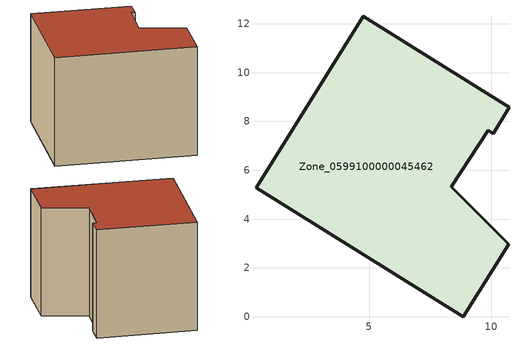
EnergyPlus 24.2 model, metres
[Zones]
Zone_0599100000045462
 floor ground (C_G): 9.88,7.64 8.36,5.32 10.72,2.97 8.85,0 0.37,5.29 4.77,12.31 10.73,8.57 10.09,7.5 z0
 wall outside (C_F): 8.36,5.32 9.88,7.64 10.09,7.5 10.73,8.57 4.77,12.31 0.37,5.29 8.85,0 10.72,2.97 8.36,5.32 z0:8.04
 roof outside (C_R): 4.77,12.31 0.37,5.29 8.85,0 10.72,2.97 8.36,5.32 9.88,7.64 10.09,7.5 10.73,8.57 z8.04
[BUILDING]
Pand.0599100000045462: North Axis=0; Terrain=City; Loads Convergence Tolerance Value=0.04; Temperature Convergence Tolerance Value=0.4; Solar Distribution=FullExterior; Maximum Number of Warmup Days=25; Minimum Number of Warmup Days=1
[Site:Location]
Rotterdam.The.Hague.AP_ZH_NLD Design_Conditions: Latitude=51.96; Longitude=4.45; Time Zone=1; Elevation=-4.5
[SITE:GROUNDTEMPERATURE:BUILDINGSURFACE]
18, 18, 18, 18, 18, 18, 18, 18, 18, 18, 18, 18
[MATERIAL] Thermal Absorptance=0.9; Solar Absorptance=0.7; Visible Absorptance=0.7
Name | Roughness | Thickness | Conductivity | Density | Specific Heat
G.TI.1946-1964 | MediumSmooth | 0.15 | 1 | 540 | 1210
F.TI.1946-1964 | Rough | 0.3 | 0.857143 | 1920 | 840
R.TI.1946-1964 | MediumRough | 0.2 | 0.277778 | 1500 | 1000
[CONSTRUCTION]
C_G: G.TI.1946-1964
C_F: F.TI.1946-1964
C_R: R.TI.1946-1964
[ZONE]
Zone_0599100000045462: Type=1; Multiplier=1; Ceiling Height=Autocalculate; Volume=Autocalculate; Floor Area=autocalculate; Part of Total Floor Area=Yes
[ZONEINFILTRATION:DESIGNFLOWRATE]
Infil_Zone_0599100000045462: Zone or ZoneList or Space or SpaceList=Zone_0599100000045462; Schedule=AlwaysOn; Design Flow Rate Calculation Method=Flow/Area; Flow Rate per Floor Area=0.003; Constant Term Coefficient=1; Temperature Term Coefficient=0; Velocity Term Coefficient=0; Velocity Squared Term Coefficient=0
[HVACTEMPLATE:ZONE:IDEALLOADSAIRSYSTEM]
Zone_0599100000045462: Maximum Heating Supply Air Temperature=50; Minimum Cooling Supply Air Temperature=13; Maximum Heating Supply Air Humidity Ratio=0.0156; Minimum Cooling Supply Air Humidity Ratio=0.0077; Heating Limit=NoLimit; Cooling Limit=NoLimit; Dehumidification Control Type=ConstantSensibleHeatRatio; Cooling Sensible Heat Ratio=0.7; Dehumidification Setpoint=60; Humidification Control Type=None; Humidification Setpoint=30; Outdoor Air Method=None; Outdoor Air Flow Rate per Person=0.00944; Outdoor Air Flow Rate per Zone Floor Area=0; Outdoor Air Flow Rate per Zone=0; Demand Controlled Ventilation Type=None; Outdoor Air Economizer Type=NoEconomizer; Heat Recovery Type=None; Sensible Heat Recovery Effectiveness=0.7; Latent Heat Recovery Effectiveness=0.65
[ZONECONTROL:THERMOSTAT]
ThermostatControl_Zone_0599100000045462: Zone or ZoneList=Zone_0599100000045462; Control Type Schedule=DualSetpointControlType; Control 1=Thermostat_Zone_0599100000045462; Temperature Difference Between Cutout And Setpoint=0
[THERMOSTATSETPOINT:DUALSETPOINT]
Thermostat_Zone_0599100000045462: Heating Setpoint Temperature Schedule=HeatingSetpoint_Zone_0599100000045462; Cooling Setpoint Temperature Schedule=CoolingSetpoint_Zone_0599100000045462
[SCHEDULE:COMPACT]
HeatingSetpoint_Zone_0599100000045462: Through: 12/31, For: AllDays, Until: 24:00, 21
CoolingSetpoint_Zone_0599100000045462: Through: 12/31, For: AllDays, Until: 24:00, 24
DualSetpointControlType: Through: 12/31, For: AllDays, Until: 24:00, 4
AlwaysOn: Through: 12/31, For: AllDays, Until: 24:00, 1
